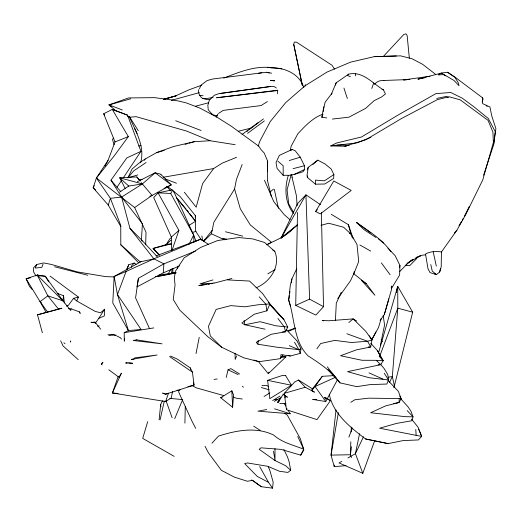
<?xml version="1.0" encoding="UTF-8"?>
<svg xmlns="http://www.w3.org/2000/svg" width="522" height="522" viewBox="0 0 522 522"><rect width="100%" height="100%" fill="white"/><g stroke="black" fill="none" stroke-linecap="round" stroke-linejoin="round"><path stroke-width="0.78" d="M171.464 273.724L172.227 268.347M267.538 180.592L267.636 161.141L264.223 153.037L261.059 149.631L258.827 146.251L231.187 126.135L217.335 117.404L200.05 108.165L186.217 102.886L177.265 100.739L154.675 97.653L128.523 97.94L109.039 104.896L115.936 110.86M124.36 338.543L124.327 341.166L124.184 332.664L128.386 330.576L141.084 329.473L117.457 294.552L114.148 276.477L141.599 261.326M441.423 251.989L441.201 266.886L439.694 272.001L436.47 274.611L430.082 272.621L428.033 268.85L425.515 253.966C430.089 251.428 436.405 250.991 441.423 251.989L456.861 230.267L465.754 214.542L482.791 179.868L493.375 142.454L492.918 132.066L488.057 120.367L460.123 99.813L449.018 96.74L437.208 99.695L401.209 118.696L365.987 139.655L344.911 146.258L330.707 145.912L336.697 142.976L361.505 136.992L397.823 115.186L435.89 93.627L450.747 92.479L462.166 98.123L473.65 106.586L488.253 118.455L495.261 131.616L493.623 144.875L483.574 175.203M267.525 171.014L267.636 161.141M321.376 212.48L323.523 306.675L315.843 315.099L295.72 305.37L297.494 212.441M172.815 273.117L172.906 268.438M184.912 423.133L185.271 406.521M145.677 244.864L146.003 232.212L134.656 207.541L96.413 178.002L108.021 160.456L115.016 141.925L103.682 113.763L112.269 109.392L127.57 115.179L140.947 151.36L123.329 177.78M350.856 402.312L354.79 399.78L368.597 398.169L399.193 398.567L399.082 402.514L385.575 405.901L370.659 412.732L405.15 416.654L413.065 416.843L411.669 420.778L396.576 423.414L379.598 428.203L421.665 436.425L418.39 439.942L403.16 440.581L388.114 443.609L365.57 438.976C350.392 427.42 333.069 413.881 329.245 394.097M350.823 441.723L350.373 454.74L351.378 457.65M351.156 431.955L351.326 427.074M387.924 248.152L395.121 255.649L399.937 265.411L399.611 275.029L391.591 288.32M177.656 268.608L177.748 266.174M66.477 306.166L68.532 305.148L73.576 298.31L76.701 300.913L95.232 311.419L100.602 312.769L104.615 309.213L104.322 315.973L98.815 318.289L95.089 323.542M335.411 320.671L336.298 303.158L341.257 292.255M333.865 174.57L333.669 178.446L324.769 184.005L315.464 184.188L315.464 180.11L324.443 180.834L333.865 174.57L331.183 168.991L325.082 163.993L317.807 160.15L308.248 167.321L307.204 169.826M297.07 341.003L300.992 348.905L298.871 349.675L276.007 347.091L257.972 344.233L258.227 340.409M140.947 151.36L126.807 157.944L110.971 180.175L121.6 197.088L129.958 228.368L153.873 258.853L163.908 263.838L138.408 278.311L136.979 286.917L163.249 272.882L163.908 263.838L195.528 251.075M232.636 407.251L233.562 394.919L231.827 390.847L220.669 397.738L232.636 407.251L231.827 390.847M283.178 175.288L277.084 168.462L276.014 162.623L279.355 155.38L292.209 149.455L295.224 150.786L300.235 157.207L304.457 165.748L304.652 169.441L302.969 171.771L294.219 174.426L289.168 175.32L283.178 175.288L283.172 165.735L277.939 161.265M346.027 465.624L334.237 466.681L334.361 465.056M424.882 77.758L417.933 79.194L441.716 72.995L447.622 72.271L454.571 76.832L482.517 97.79L482.641 103.637L489.936 107.01L491.796 116.06L495.9 128.582L493.623 144.875M251.695 479.933L261.261 486.706L272.562 488.155L273.169 482.158L269.815 470.302L268.275 466.661M159.106 419.727L160.704 404.361L162.531 400.779M336.011 409.966L331.039 455.119L334.237 466.681M255.976 287.85C269.92 282.285 280.96 266.422 274.807 251.408L264.661 242.508L252.798 238.926L238.776 237.543L217.667 240.525L200.774 247.369L184.175 257.848L175.372 271.283L174.341 277.932L175.059 284.947L173.252 299.524L179.888 310.27L208.056 336.892L221.72 347.287L243.767 357.818L259.049 361.694L280.484 358.627L280.973 354.64L290.284 356.011L300.235 353.387L300.992 348.905M70.894 310.629L62.914 300.822L63.56 295.674L57.838 293.658M323.229 111.493L323.418 110.005M323.51 109.255L325.141 102.195L332.07 93.138M351.528 446.669L350.373 454.74L331.039 455.119L338.38 412.621M140.62 162.805C145.338 146.238 135.381 131.113 129.234 116.406M138.408 278.311L135.583 297.866L149.488 328.573M399.598 267.734L399.937 265.411M308.248 167.321L307.034 175.431L307.393 177.395L315.464 184.188M305.142 86.137L305.37 84.636M289.397 295.4L288.673 300.117C294.937 318.564 293.416 341.329 308.15 355.939C319.927 363.436 331.718 371.41 340.018 382.874L356.774 386.645L370.281 384.59L386.828 384.042L388.551 379.944L387.755 374.548L384.127 368.532L381.008 364.852M289.756 293.044L289.997 291.472M291.322 282.833L291.928 278.898L296.783 268.621M332.39 119.068L348.937 117.189L365.641 108.374L374.183 100.622L381.354 97.112L385.458 93.999L383.474 89.895C372.519 83.455 362.836 70.868 348.683 74.131L336.129 82.848L335.522 85.073M131.459 267.29L131.72 265.691L134.219 263.042L136.027 264.302M417 256.981L416.719 258.488L409.698 265.672L405.124 265.169M326.772 117.939L321.833 117.287L323.849 106.729M203.971 241.092L211.436 233.81L213.87 222.235L234.574 189.023L236.427 179.483L242.156 164.521M196.011 353.57L199.234 337.342M172.547 391.565L171.262 397.934L165.644 401.542L112.406 392.981L118.148 376.623M380.342 345.74L384.57 324.925L383.168 315.516M359.547 433.704L355.417 453.657L362.816 473.323L339.032 462.936L341.76 461.389M439.694 272.001L440.477 268.354M337.793 298.571L350.464 280.829L353.753 273.75L354.275 271.414M396.335 292.653L397.738 286.33L412.661 312.189L393.921 387.761M160.045 419.949L164.313 401.059M290.212 150.31L291.191 146.153L297.84 133.802C305.135 125.991 312.645 117.861 322.955 114.148L321.833 117.287M226.222 377.458L228.049 369.817L230.868 368.623L239.559 374.026M291.928 278.898L290.284 285.443L288.673 300.117L290.539 306.27M101.333 364.258L102.841 362.248L101.333 364.258L102.175 364.878M258.214 146.153L259.741 141.371L270.252 121.587L285.612 102.704L304.939 85.862L327.046 72.062L350.621 62.125L374.281 56.65L400.642 55.867L412.158 58.81L422.592 64.291L435.537 74.3M288.366 175.288C284.353 188.07 284.842 202.601 293.481 213.426M291.296 174.257L287.074 189.812L288.751 203.965L293.455 212.213M380.12 320.462L384.309 314.642L391.559 289.358L391.774 285.991L391.167 287.361M384.309 314.642L388.851 298.832M378.528 352.839L397.738 286.33L397.797 308.169L392.342 376.532L394.482 386.228L394.469 384.636M147.693 421.665L142.702 438.389L174.152 456.345M412.08 260.928L412.537 259.401M381.243 318.394L378.47 327.568L371.52 340.429M120.876 226.626L108.256 205.081L110.396 198.301L96.413 178.002L114.103 156.013L128.334 136.607L112.269 109.392L127.57 115.179M482.178 101.934L483.118 99.03L482.517 97.79M96.413 178.002L93.138 187.77L108.256 205.081M165.644 401.542L168.528 393.099M70.888 309.494L71.233 308.854L79.396 311.869L80.205 313.239M171.947 250.54L178.909 230.417L158.094 192.872L171.699 189.969L172.697 190.112L173.95 191.9L193.669 235.017L196.004 241.262M371.794 88.453L373.667 83.063M126.944 269.704L128.712 264.784L134.219 263.042M327.059 398.423L330.426 400.642L316.984 419.629L286.428 409.711L286.937 408.302M362.816 473.323L374.763 440.47M208.513 244.433L200.611 239.213L153.873 258.853L126.102 271.453L117.457 294.552L128.386 330.576M379.775 355.952L397.797 308.169L412.661 312.189M348.885 437.136L352.363 428.027M114.52 276.928L105.653 276.627L77.086 271.851L51.319 264.419L43.659 262.938L36.644 264.53L35.274 268.073L41.767 267.368L43.039 264.197M236.583 355.932L235.213 359.443L235.004 353.159M353.733 274.089L358.699 261.542L357.022 244.55L352.082 235.918M199.456 88.831L200.866 85.314L207.136 80.564L212.741 79.005L266.703 72.232M174.726 418.664L182.348 400.328M331.307 94.351L336.129 82.848M265.032 329.18L244.838 324.769L241.849 322.981L254.325 314.211L266.892 310.812L269.933 303.882L262.553 293.481L249.588 281.064L227.52 279.89M277.867 402.527L283.159 394.482L287.439 397.249L284.529 395.147L284.288 393.334L294.662 382.032L298.447 380.016L305.253 387.265L314.479 392.166L311.595 390.573L312.313 388.949L322.296 376.31L334.276 375.605M126.252 269.972L128.712 264.784M269.613 304.241L283.929 319.679L287.726 327.053L285.619 331.783L271.107 334.308L256.237 342.38L257.972 344.233M258.155 361.25L268.282 373.68L268.928 372.225M76.701 300.913L78.47 297.109L50.105 276.138M469.298 206.477L464.26 216.526M363.501 436.764L355.417 453.657L347.906 457.911M389.529 382.404L392.342 376.532L388.466 377.191M137.821 174.929L127.864 177.819L132.125 168.958L139.12 163.034L145.22 158.988L156.593 152.626L173.585 146.493L194.321 141.69L210.059 140.725L235.148 144.705M272.562 488.155L268.497 482.341L257.294 476.429L244.655 463.562L247.545 462.968L267.61 466.27L279.492 471.275L287.883 472.417L290.682 470.237L285.593 465.683L275.016 460.548L259.225 449.331L260.928 447.83L281.188 449.416L300.718 455.158L303.68 449.181L300.274 438.565L287.302 415.101L284.588 413.378M189.042 244.296L193.669 235.017L170.707 193.453L158.094 192.872L153.69 197.544L171.347 237.06L171.666 250.501M371.351 340.416L375.892 331.894M316.717 399.676L312.685 399.421L325.767 401.529L326.589 399.996L324.358 397.418L327.261 398.749L337.571 379.54M94.286 185.669L93.138 187.77L95.559 189.917M104.968 166.061L108.021 160.456M216.173 117.228L217.902 114.083M459.04 225.693L461.448 221.465M462.251 220.056L463.053 218.646M315.64 211.456L333.793 180.99L351.215 190.426L320.254 213.948L315.64 211.456L317.33 209.7M170.707 193.453L172.697 190.112M370.77 343.28L377.302 350.471L383.148 360.715L380.786 364.656L347.574 371.644L369.106 377.719L388.551 379.944L384.277 373.295M113.339 138.147L112.504 139.537L114.064 144.744M300.718 455.158L303.726 450.264L303.68 449.181L297.742 436.451M167.712 274.539L171.092 269.111M98.815 318.289L104.615 309.213M280.484 358.627L282.911 354.94M120.752 191.567L117.006 187.267L121.522 180.495M131.883 359.182L131.44 359.573L134.337 358.829M165.539 394.227L167.953 393.457L165.539 394.227L162.557 393.066L165.624 394.103M277.554 402.012L280.914 397.627L274.304 401.32M322.296 376.31L315.073 386.548L311.595 390.573M316.867 348.827L320.645 343.522L334.746 340.396L351.443 342.51L367.612 341.277L371.932 339.952L369.237 335.718M144.3 160.261L145.22 158.988M236.557 157.305L222.137 163.19L213.602 168.567L202.601 183.594L196.174 207.208L184.364 192.24M203.724 241.001L204.617 239.787M161.004 174.877L160.339 174.054L155.165 172.789L137.319 181.754M203.319 241.588L212.173 230.326M348.683 74.131L347.535 75.573L350.425 76.61M127.864 177.819L133.802 170.772L146.134 162.499M277.945 402.606L279.505 400.818M454.329 233.158L456.861 230.267M374.47 84.368C376.695 81.582 380.414 80.016 383.951 80.558M211.965 443.191L218.45 436.124C236.088 430.415 256.328 426.454 273.691 435.113C282.258 442.643 293.344 445.103 303.68 449.181M36.644 264.53L33.434 267.975L33.538 271.845L36.005 275.89M383.422 56.369L403.826 34.459L405.842 33.845L407.134 35.45L409.333 58.105M399.819 271.42L409.437 261.672L413.137 259.206M170.844 240.205L165.755 245.079L169.996 238.658L171.288 237.712M180.56 389.327L179.385 390.449L177.043 390.162M268.282 373.68L286.004 356.754L281.358 356.506M312.906 164.437L317.807 160.15M293.384 228.179C286.284 236.401 275.942 240.127 266.474 244.805M285.678 375.736L291.472 385.256L269.809 398.658L267.616 380.342L282.415 375.455L285.723 375.69M171.347 237.06L178.909 230.417M270.435 191.724L273.521 189.068M277.463 90.56L277.893 90.195L216.539 97.777L277.463 90.56L277.573 93.725M348.827 322.531L353.166 318.883L356.643 321.043M247.004 131.459L248.159 130.5M249.314 129.534L263.44 118.905M297.357 224.773L281.038 238.182L297.671 203.476L305.944 194.823L320.547 204.722M297.488 225.165L281.038 238.182L305.944 194.823L309.598 299.139L323.523 306.675M407.604 263.081L420.588 255.682L417.828 256.883M258.142 122.624L242.012 134.506M46.008 312.182L40.057 301.625L47.848 295.837L62.914 300.822L45.29 276.229L37.212 275.068L26.1 278.774L29.402 286.265L32.018 289.371M247.565 133.364L264.373 120.921M406.671 264.021L413.091 259.323M134.656 207.541L152.065 195.43L171.249 184.86L161.154 174.681M119.571 192.181L128.745 186.06L142.375 183.933L155.165 172.789L171.249 184.86L164.006 188.416M218.509 113.45L223.194 110.383L261.144 105.548L267.375 101.575M272.66 400.557L280.007 396.107M290.552 150.532L292.209 149.455M138.402 262.605L120.804 244.805L120.752 225.497L110.396 198.301L121.6 197.088L142.375 183.933L152.065 195.43L149.814 196.285M283.159 394.482L284.536 393.621M188.71 225.55L195.398 221.393M264.067 396.466L269.926 392.877M39.117 275.812L45.29 276.229L48.592 281.769M267.812 273.835L275.166 269.535M192.187 232.708L195.926 231.226M267.336 244.544L271.531 242.306L250.312 224.962L240.316 208.82L234.574 189.023M70.45 341.049L70.718 342.06L70.411 341.062M294.219 174.426L304.652 169.441M335.489 377.262L315.073 386.548L325.767 401.529M295.72 305.37L309.598 299.139M288.777 331.183L295.739 328.175M163.249 272.882L179.483 265.907M126.102 271.453L114.148 276.477L112.778 302.943L128.666 331.039M415.747 257.816L421.946 255.245L425.743 254.788M357.237 142.845L370.901 137.338M115.016 141.925L128.334 136.607M223.762 78.124C239.096 72.088 255.33 65.394 272.132 67.769C285.319 67.788 299.824 74.189 303.817 87.696M109.026 335.32L113.385 334.491L115.492 335.398M155.974 255.937L200.611 239.213M112.393 334.856L113.385 334.491M201.72 85.19L189.166 89.745L175.627 95.872L163.967 99.2M287.994 330.661L295.556 328.051M168.521 393.275L194.067 385.119L192.448 372.16L190.262 367.899L177.539 359.234L170.596 356.056M289.279 160.535L300.235 157.207M37.506 314.825L61.766 308.248L37.506 314.825L42.373 332.801M212.937 279.942L200.056 283.824L212.441 283.57L211.403 283.753M156.593 152.626L164.293 150.395M185.082 144.366L187.391 143.7M188.931 143.25L194.321 141.69M284.288 393.334L305.253 387.265M130.689 98.815L109.039 104.896L111.695 106.658M163.888 99.265L176.123 95.872L163.712 99.271M171.36 100.328L199.254 92.655M134.696 357.883L157.037 355.012L131.551 359.404M321.03 225.321L328.729 223.246L343.633 227.24L350.823 233.967L352.357 237.582M90.952 322.309L95.121 322.204L100.615 329.16M195.274 106.286L208.676 102.743M214 283.165L231.885 278.48M293.083 168.652L304.457 165.748M187.913 386.658L194.067 385.119L193.44 382.828M138.748 146.036L141.084 145.449M238.247 131.27L251.049 128.092M73.576 298.31L78.47 297.109M30.694 277.73L26.1 278.774L40.057 301.625L47.698 312.163M175.849 272.615L157.748 276.275M153.873 258.853L140.092 261.894L120.804 244.805M220.669 397.738L222.189 397.405M436.666 98.443L446.264 96.44L448.391 97.483M172.802 273.606L160.913 275.955L155.302 276.497M174.387 273.293L175.973 272.973M393.692 403.545L399.082 402.514L401.131 398.723L398.403 391.376L387.996 380.407M266.749 409.522L258.018 411.147L290.199 413.783L288.177 410.272M258.618 73.243L261.861 72.669M163.19 177.252L213.602 168.567M214.046 282.937L198.797 285.593L206.679 284.438M213.035 97.464L206.21 98.645L202.392 98.332C199.489 96.283 198.34 93.079 198.504 89.653M280.438 357.655L286.004 356.754M124.184 332.664L153.762 327.92M158.558 275.251L175.986 272.517M208.252 284.209L209.831 283.981M220.773 93.405L270.018 86.561L274.337 86.613L276.366 88.016M430.004 76.225L403.519 79.938L406.736 79.775M270.018 86.561L218.959 93.627L214.392 95.239L209.355 100.12L207.847 105.327L208.239 109.757L212.35 114.618L217.504 115.995M97.588 326.185L99.2 325.969M214.02 379.416L217.185 378.998M330.707 145.912L356.428 142.937M344.911 146.258L346.471 146.088M139.726 179.836L142.075 179.588M91.298 322.603L95.121 322.204M127.544 116.269L129.769 117.209L136.098 116.667L186.563 131.055L210.059 140.725M261.992 385.641L265.776 385.438L267.355 385.738L268.438 386.724M378.104 364.761L380.786 364.656L376.245 360.33L361.974 360.278L340.527 355.736L356.474 349.844L370.692 346.993L371.932 339.952L365.739 331.268L353.166 318.883L328.951 320.762L322.165 320.475L323.653 320.815M384.003 80.473L409.887 79.501M396.328 55.971L374.281 56.65M209.922 99.513L206.862 99.611L202.392 98.332M270.52 67.821L272.132 67.769M282.48 331.855L285.619 331.783L284.255 326.876L277.926 318.479M337.075 145.123L349.211 145.207M368.297 346.947L370.692 346.993L367.612 341.277L346.895 333.767M274.552 399.656L277.202 399.754M287.726 327.053L275.662 325.761L260.139 321.715L244.838 324.769L244.094 320.423M107.93 334.785L116.536 335.222M68.447 308.704L71.233 308.854M376.245 360.33L383.148 360.715L377.302 350.471M140.19 181.017L136.836 176.945L119.675 177.78L125.26 188.599M279.759 403.349L285.991 403.76M128.758 362.947L132.575 363.319L127.994 362.888M399.193 398.567L401.131 398.723L399.754 396.035M118.05 393.457L112.406 392.981L121.411 373.178L118.931 377.243L108.824 369.785M169.833 398.371L182.654 399.598M199.632 95.409L203.143 95.761M267.362 67.247L281.815 68.852M242.319 399.004L236.871 398.312L233.132 397.138M271.675 73.204L266.944 72.343L269.319 73.034M365.57 438.976L388.114 443.609M223.69 395.565L196.311 387.859L192.109 385.608M267.616 380.342L291.472 385.256M39.692 275.616L37.212 275.068L47.848 295.837L58.373 308.939M225.432 231.755L242.723 236.133M54.608 266.749L87.8 275.264M222.816 238.254L226.711 239.265M261.385 387.539L269.15 389.797M274.579 408.811L290.199 413.783M253.888 360.036L259.049 361.694M288.098 355.247L290.284 356.011M175.686 120.752L201.14 130.52M109.039 104.896L122.35 110.005M165.344 178.948L176.456 183.242M381.993 89.301L383.474 89.895M434.5 273.782L436.47 274.611L432.255 271.107L430.774 264.589M289.338 345.668L298.871 349.675L300.235 353.387M211.436 233.81L224.571 239.813M369.008 372.891L382.946 379.063M228.049 369.817L238.176 374.6M39.587 275.531L37.212 275.068L62.914 300.822M116.908 336.044L120.491 337.793L121.437 339.065M349.414 233.275L350.823 233.967L348.402 224.701L331.268 214.274M298.447 380.016L312.893 389.118M324.358 397.418L330.426 400.642M166.772 186.798L168.188 187.548M359.867 244.988L370.737 251.102M253.725 426.206L260.145 430.33M376.01 237.497L363.951 229.621L356.585 222.542C368.806 231.246 382.195 239.187 390.952 251.728M272.778 250.051L274.807 251.408M169.578 356.565L192.448 372.16M366.222 283.635L361.335 280.229L374.92 295.25L366.222 283.635L353.753 273.75M447.622 72.271L453.377 76.356M326.217 398.012L327.261 398.749M356.585 222.542L370.933 233.06M261.261 486.706L252.628 480.344L247.35 481.251L234.248 477.069L221.393 470.348L208.389 452.737L205.029 446.284M63.847 342.752L65.022 343.639M378.496 239.011L383.539 242.978M445.338 75.892L441.716 72.995L438.212 74.92L444.013 74.6L454.133 80.551L459.021 85.719L458.251 82.704L454.571 76.832M167.751 186.602L172.064 190.086M173.258 191.052L180.325 196.761L195.293 215.566L195.463 217.785M290.036 219.788L284.118 214.562L273.802 201.701L264.471 180.201M78.215 359.638L63.012 345.871L60.663 340.827M128.745 186.06L119.675 177.78L142.375 183.933L141.364 182.661M40.057 301.625L41.199 302.675M129.958 228.368L141.449 239.774L157.337 256.798M221.72 347.287L210.333 335.959L208.448 326.335L216.134 309.429L230.809 305.618L244.838 306.812L258.07 304.789L269.933 303.882L268.308 302.205M242.391 386.215L243.389 387.226M159.725 255.271L153.07 248.459L167.379 244.25L171.314 243.878L153.07 248.459L158.995 254.906M286.461 329.8L296.953 340.801M407.167 410.618L413.065 416.843L410.899 411.088L407.852 406.592L400.439 398.436M269.659 304.3L283.929 319.679L270.853 305.07M340.018 382.874L328.044 369.752L336.697 378.652L327.307 366.868M379.116 356.232L383.148 360.715M259.232 296.842L265.9 304.293L266.892 310.812M177.858 199.345L186.132 209.12M166.857 186.452L170.531 190.758M110.971 180.175L117.006 187.267M176.279 197.531L195.235 220.858L189.499 213.446M411.604 419.146L418.044 427.179L421.665 436.425L418.716 429.26M136.836 176.945L139.857 180.756M121.6 197.088L142.408 223.684L141.449 239.774L142.082 241.164M187.091 210.359L188.533 212.213M381.38 262.912L390.11 274.755M381.106 339.757L382.469 341.76M486.197 105.222L487.078 106.534M201.492 240.211L195.665 231.155L195.293 215.566M103.682 113.763L104.53 115.042M334.498 69.152L332.018 65.257L296.535 42.21L294.401 42.041L293.69 44.187L302.303 85.308L293.736 44.292M129.769 117.209L138.252 130.676M211.527 113.215L212.35 114.618M294.48 342.21L298.871 349.675M284.144 403.245L285.756 406.057M259.669 466.577L268.497 482.341M291.791 174.837L292.131 177.389M195.711 428.36L191.985 421.195L178.929 392.596L178.491 390.221M79.396 311.869L80.101 313.272M134.611 128.412L137.136 133.528M285.358 397.829L284.699 396.472L286.428 409.711M283.883 449.501L287.446 456.802L289.084 461.618L290.682 470.237M173.95 191.9L174.113 192.324M166.12 400.968L172.136 417.776M348.402 224.701L353.27 238.887M343.933 88.055L347.345 98.469M190.262 367.899L190.66 369.413M267.545 180.716L271.414 196.807M292.02 177.186L296.503 196.155L297.083 205.72M433.195 251.78L436.32 266.089M274.311 189.329L278.409 208.291M355.325 73.733L355.71 75.853M273.502 451.165L275.016 460.548L274.97 448.522M201.903 235.97L202.595 240.649M63.56 295.674L64.369 302.956M58.203 293.723L58.242 294.095M160.704 404.361L160.867 406.762M415.78 429.508L416.125 435.289M193.669 235.017L193.995 242.306M307.354 175.881L307.393 177.395M126.083 362.842L125.906 363.292L126.102 362.855L127.335 362.947L126.102 362.855M136.64 339.842L133.123 340.488L162.061 343.841L136.64 339.842M274.559 80.832L270.363 80.368L274.559 80.832"/></g></svg>
